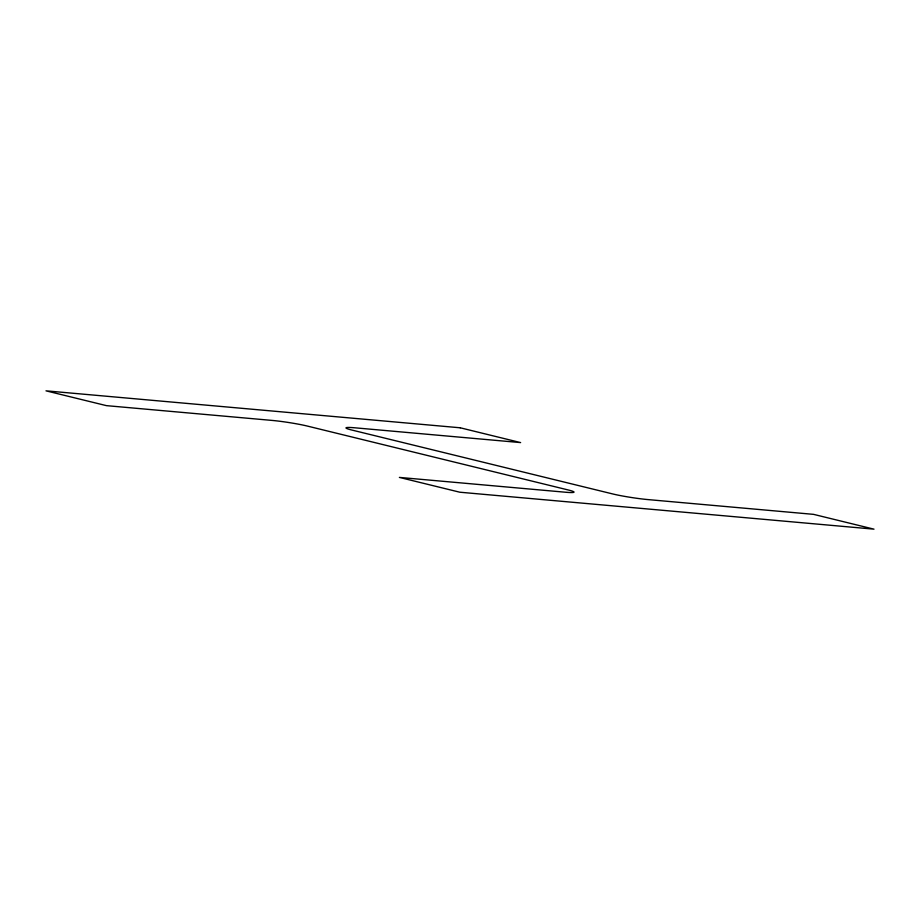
<?xml version="1.0" encoding="UTF-8"?>
<svg xmlns="http://www.w3.org/2000/svg" width="920" height="920" viewBox="0 0 920 920"><rect width="100%" height="100%" fill="white"/><g stroke="black" fill="none" stroke-linecap="round" stroke-linejoin="round"><path stroke-width="1.38" d="M460.195 427.788L46 390.839L106.421 405.639L272.193 420.428A25.288 1.897 8.8 0 1 307.418 426.086L568.157 489.957A25.288 1.897 8.8 0 1 565.156 492.2L399.383 477.411L459.804 492.211L874 529.161L813.579 514.36L647.806 499.572A25.288 1.897 8.8 0 1 612.582 493.913L351.842 430.042A25.288 1.897 8.8 0 1 354.844 427.8L520.616 442.589L460.195 427.788"/></g></svg>
